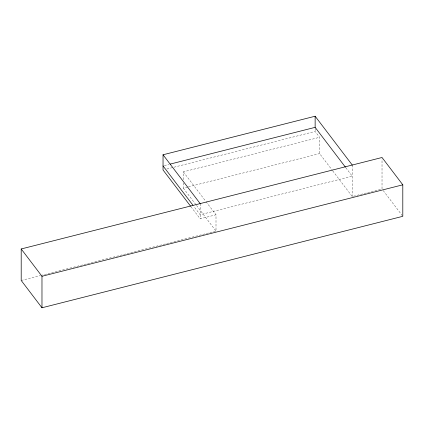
<?xml version="1.0" encoding="UTF-8"?>
<svg xmlns="http://www.w3.org/2000/svg" width="424" height="424" viewBox="0 0 424 424"><rect width="100%" height="100%" fill="white"/><g stroke="black" fill="none" stroke-linecap="round" stroke-linejoin="round"><path stroke-width="0.32" stroke-dasharray="2.12 1.59" d="M164.327 165.583L168.816 164.443M166.892 169.006L173.31 167.379M173.951 167.215L315.138 131.429L319.601 137.302L319.601 153.594L332.347 170.353M183.338 179.659L183.338 171.842L319.601 137.302M183.338 182.919L183.338 188.134L187.816 186.995M188.457 186.836L319.601 153.594M190.986 206.727L200.165 218.8L216.002 214.788L216.002 231.08L41.064 275.425M21.2 280.46L40.423 275.584M332.745 170.877L352.259 196.54L382.024 188.993L382.024 158.809M383.222 190.572L402.403 215.79M345.873 167.777L352.259 176.172L200.165 214.73L193.779 206.329M183.338 171.842L205.645 201.172M206.043 201.692L216.002 214.788M183.338 188.134L196.084 204.893M196.482 205.417L216.002 231.08M352.259 165.042L352.259 196.54M315.138 128.52L315.138 131.429M200.165 203.594L200.165 218.8"/><path stroke-width="0.64" d="M190.588 206.202L163.039 169.982L163.039 154.776L315.138 116.224L352.259 165.042M170.098 164.12L315.138 127.354L345.475 167.252M21.2 248.962L382.024 157.495L402.8 184.816L402.8 216.314L41.976 307.776L21.2 280.46L21.2 248.962L41.976 276.278L41.976 307.776M41.976 276.278L402.8 184.816M163.039 154.776L200.165 203.594M163.039 165.911L192.978 205.28M315.138 116.224L315.138 127.354"/></g></svg>
